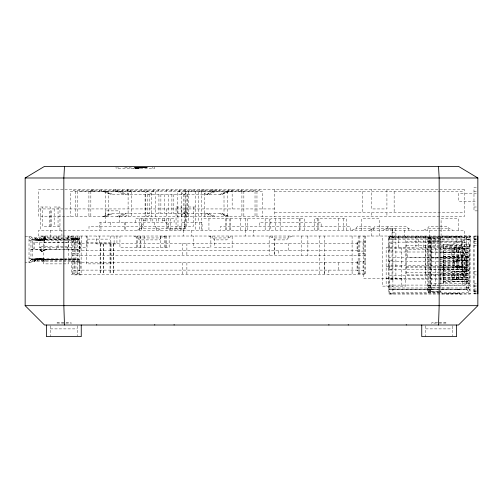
<?xml version="1.0" encoding="UTF-8"?>
<svg xmlns="http://www.w3.org/2000/svg" width="503" height="503" viewBox="0 0 503 503"><rect width="100%" height="100%" fill="white"/><g stroke="black" fill="none" stroke-linecap="round" stroke-linejoin="round"><path stroke-width="0.38" stroke-dasharray="2.52 1.89" d="M64.365 242.176L34.663 242.176L32.991 243.144L32.991 248.325L34.663 249.293L79.216 249.293L79.216 242.176L65.145 242.176M34.663 249.293L34.663 242.176L32.991 243.144M388.857 245.76L388.857 236.02L388.857 236.448L438.075 236.448M388.976 287.974L466.363 287.968L469.117 289.099L470.123 291.193L468.192 291.193L467.526 289.942L466.363 289.722L388.976 289.728L388.976 287.559M388.976 239.661L388.976 237.491L466.363 237.491L467.526 237.271L468.192 236.02M390.454 236.448L390.454 236.02L390.454 236.448L439.591 236.448M392.893 236.448L392.893 236.02L392.893 294.06L392.893 293.633M438.679 291.47L440.867 291.47L440.867 292.356L427.908 292.356L427.908 237.46L427.908 241.327L429.839 241.327L429.839 237.46L429.839 292.356L429.839 288.527L427.908 288.527M428.682 292.356L428.682 237.46M430.398 292.356L430.398 237.46M435.409 239.422L435.409 287.791M440.867 281.548L440.867 237.46L440.867 292.356M452.889 279.09L452.889 275.216L456.762 275.216L456.762 279.083L388.976 279.09L388.976 275.216L452.889 275.216M452.964 252.003L452.964 248.13M453.272 269.413L453.272 265.546M453.272 261.673L453.272 257.806L457.152 257.806L457.152 261.673M456.762 252.003L456.762 248.13M456.837 252.003L456.837 248.13M457.076 269.413L457.076 265.546M457.076 261.673L457.076 257.806L459.465 257.806L459.465 261.673L388.976 261.673L388.976 257.806L453.272 257.806M457.152 269.413L457.152 265.546M458.233 248.13L459.151 248.13L459.151 252.003L458.767 252.003L458.648 248.13M459.076 275.216L456.686 275.216L456.686 279.083L459.076 279.09L458.931 275.216M459.465 265.546L388.976 265.546L388.976 269.413L459.465 269.413L459.465 265.546L458.711 265.546M467.526 270.3L469.117 270.306L466.363 270.3L466.363 257.064L469.117 257.071L443.143 258.85L443.143 256.92L464.426 255.279L458.032 255.788M469.953 290.363A3.804 3.804 0 0 0 466.356 287.986L466.363 287.867M469.657 246.615L469.657 244.496L440.867 244.496M388.857 245.697L388.857 294.06L470.11 294.06L470.11 292.708L440.471 292.708M470.11 245.76L470.11 236.02L38.693 236.02L38.693 230.217L63.183 230.217M476.303 293.915L473.983 293.915L473.983 236.02L476.303 236.02M274.28 243.395L274.192 255.367L274.28 236.02M324.58 262.742L324.492 274.713L324.58 236.02M442.885 236.448L442.64 236.026M442.734 236.448L442.734 236.026L442.929 236.448M393 228.287L392.038 232.153L392.044 278.587M393.013 228.287L392.044 232.153L395.911 232.153L395.905 278.587M470.11 236.372L469.953 236.856A3.804 3.804 0 0 1 466.356 239.233L388.976 239.246M68.483 236.02L67.245 239.12L68.483 242.213L68.483 263.88L43.723 263.88L43.723 242.213L44.962 239.12L43.723 236.02M111.05 236.02L109.811 239.12L111.05 242.213L111.05 263.88L86.283 263.88L86.283 242.213L87.522 239.12L86.283 236.02M141.23 226.35L143.16 222.483M66.641 249.563L68.251 246.545L55.355 246.545L56.965 249.563M79.216 261.176L32.783 261.17L31.62 261.39L30.953 262.641L25.15 262.641M66.553 239.893L68.1 237.957L71.967 236.02M142.777 226.35L141.23 228.287L137.357 230.217M383.053 230.217L386.92 228.287L388.473 226.35L406.657 226.35L408.203 228.287L412.07 230.217M34.72 261.17A7.476 7.457 90 0 1 39.259 258.309L42.013 258.423A7.432 7.413 90 0 1 44.541 259.429A7.432 7.413 -90 0 0 34.72 261.17L35.317 260.479L34.72 261.17A4.867 4.848 -90 0 1 42.459 261.17A4.86 4.848 90 0 0 34.72 261.17L34.72 259.429A7.249 7.224 90 0 1 44.39 261.17A7.243 7.224 -90 0 0 34.72 259.429M462.37 274.908L462.37 241.069L464.307 239.12M59.97 239.893L61.907 237.957L61.907 230.217M168.7 226.35L166.763 228.287L166.763 230.217M437.95 291.47L431.392 291.47L430.461 292.356L430.461 237.46L431.392 238.259L437.95 238.259M48.904 249.563L52.13 246.545L39.234 246.545L42.459 249.563L29.017 249.563M121.544 216.68L125.7 213.505M124.895 216.68L129.051 213.505M144.254 216.68L148.416 213.505M147.605 216.68L151.768 213.505M180.986 194.46L185.148 191.285L204.652 191.285L204.652 216.68M184.337 194.46L188.499 191.285M203.702 194.46L207.858 191.285L262.289 191.285L262.289 216.68M207.054 194.46L211.21 191.285M462.37 269.495L466.243 269.495L466.243 274.908L406.267 274.908L406.267 241.83L461.597 241.83L464.307 239.893M438.792 285.088L464.476 285.082L466.155 284.12L466.155 243.1L464.476 242.138L438.792 242.138M79.204 274.883L79.216 237.957L31.62 237.743L30.029 238.585L32.783 239.698L79.216 239.698L71.476 238.925L71.476 237.957M164.827 236.02L160.96 237.957L159.413 239.893L139.293 239.893L137.747 237.957L133.873 236.02M292.124 236.02L288.257 237.957L286.71 239.893L274.33 239.893L272.783 237.957L268.91 236.02M352.1 230.217L355.967 228.287L357.514 226.35L369.9 226.35L371.447 228.287L375.313 230.217M369.51 230.217L373.383 228.287L374.93 226.35L387.31 226.35L388.857 228.287L392.724 230.217L392.724 236.02M423.683 230.217L427.55 228.287L429.097 226.35L447.28 226.35L448.833 228.287L452.7 230.217M46.257 249.645L42.384 251.374A2.308 2.308 0 0 1 39.989 249.293M103.769 216.68L110.974 213.505L221.779 213.505L228.984 216.68M105.705 216.68L112.911 213.505M116.885 216.68L124.084 213.505M118.815 216.68L126.02 213.505M206.733 194.46L213.938 191.285M208.67 194.46L215.869 191.285M219.842 194.46L227.048 191.285M228.984 191.285L221.779 194.46L110.974 194.46L103.769 191.285M45.874 249.293L41.994 250.972A1.861 1.861 0 0 1 40.07 249.293A2.308 2.308 0 0 0 42.459 251.374M46.257 249.293L42.302 250.972A1.861 1.861 0 0 1 40.378 249.293M448.833 245.697L458.503 241.83M102.775 216.68L111.088 213.505M221.666 194.46L229.978 191.285M79.216 259.322L32.783 259.435L30.029 260.548L31.62 261.39L32.783 261.17L32.783 237.957M31.62 261.39L32.783 261.17M63.736 259.51L31.293 259.711L63.736 259.473L31.293 259.711L56.003 259.429L56.003 261.17M137.225 168.31L146.147 167.203M39.297 258.397L40.196 258.291M147.266 167.216L134.471 168.31L134.471 167.927L142.406 167.229M146.272 167.229L135.439 168.31L135.439 167.927M142.003 167.273L134.955 167.927L142.355 167.241L134.754 167.927L142.481 167.241L134.754 167.927M146.763 167.222L134.955 168.31L146.794 167.216M134.603 167.927L142.777 167.216M134.508 167.927L142.764 167.216M458.396 260.824L454.75 261.126L454.75 266.313L461.936 266.867M461.396 255.511L464.426 255.279M466.363 258.995L453.593 259.982L453.593 267.307L466.363 268.363M462.716 260.441L466.356 260.164L454.75 261.126L463.64 260.372M79.216 239.893L71.476 238.925L79.216 238.523L32.783 238.523M71.476 238.523L79.216 237.957M470.11 239.654L466.363 239.654L466.356 237.491L466.356 246.363L469.117 246.363M64.51 259.504L79.216 259.416L64.51 259.466M469.173 244.496L469.117 280.863L466.363 280.856L466.356 289.728L467.526 289.942L466.356 289.728L466.363 287.402L470.123 287.402L467.52 287.408M476.303 187.657L473.983 187.657L473.983 210.87L477.85 210.87M274.713 191.53L464.307 191.53M473.983 191.53L476.303 191.53M476.303 193.46L458.503 193.46L458.503 201.2L476.303 201.2M195.397 207.003L185.72 207.003L185.72 226.35M473.983 207.003L476.303 207.003M38.693 208.94L274.713 208.94M274.713 212.807L464.307 212.807M143.16 220.547L147.033 220.547M162.507 220.547L166.38 220.547M181.853 222.313L202.061 222.313L202.061 230.217M59.97 226.35L42.56 226.35L42.56 207.003M139.293 228.287L186.11 228.287L186.11 230.217M439.71 228.287L427.55 228.287L427.55 230.217M440.471 228.287L448.833 228.287L448.833 230.217M63.843 230.217L464.307 230.217L464.307 278.587L363.707 278.587L363.707 236.02M390.969 236.02L390.988 236.448M473.983 236.07L476.303 236.07M440.37 236.448L459.623 236.838L461.094 236.064L461.094 235.637L459.623 236.372L444.262 236.026L444.262 236.448M25.15 236.492L30.953 236.492L31.62 237.743M438.654 236.448L470.11 236.448L470.123 236.02L462.785 236.026L462.785 236.448M473.983 236.875L476.303 236.875M392.893 237.278L439.691 237.278M440.471 237.278L470.11 237.278M392.202 237.491L393.811 237.491M447.016 237.491L450.235 237.491M388.976 238.064L466.363 238.057M427.908 238.189L440.867 238.189M473.983 238.196L476.303 238.196M438.679 238.259L440.867 238.259M32.783 239.812L79.216 239.812L71.476 238.925L79.216 238.925M44.962 239.12L67.245 239.12M87.522 239.12L109.811 239.12M442.175 239.233L443.791 239.233M473.983 239.12L476.303 239.12M392.202 239.233L393.811 239.233M473.983 239.541L476.303 239.541M467.526 239.654L470.123 239.818L468.029 239.818M466.356 239.818L468.192 239.654L468.192 287.402M473.983 239.893L476.303 239.893M29.017 240.509L79.216 240.509M427.908 240.648L440.867 240.648M462.37 241.069L431.417 241.069L431.417 269.671L469.657 269.746M473.983 241.553L476.303 241.553M71.583 241.937L80.159 241.937L80.159 251.11L71.583 251.11M365.643 241.937L357.067 241.937L357.067 251.11L365.643 251.11M427.908 241.993L440.867 241.993M388.976 242.138L438.012 242.138M43.723 242.213L64.221 242.213M64.862 242.213L68.483 242.213M86.283 242.213L111.05 242.213M427.908 243.314L440.867 243.314M77.387 243.395L359.84 243.395M473.983 243.496L476.303 243.496M392.893 243.76L389.523 243.76L389.523 250.909L392.893 250.909M473.983 245.508L476.303 245.508M406.267 245.697L462.477 245.734L462.477 284.428M427.908 246.395L440.867 246.395M440.867 246.615L469.657 246.533M439.609 247.633L418.722 247.633L418.722 236.02M440.389 247.633L461.282 247.633L461.282 236.02M458.491 248.13L388.976 248.13L388.976 252.003L439.697 252.003M458.767 248.13L459.151 248.13M31.293 249.563L32.783 249.563M79.216 249.563L45.874 249.645L42.07 251.374A2.308 2.308 0 0 1 39.68 249.293M464.307 249.664L407.43 249.664L407.43 257.398L464.307 257.398M443.319 250.488L469.657 250.4M77.387 250.764L359.84 250.764M451.669 251.538L460.471 251.538M463.672 251.538L463.577 255.096L463.672 251.538L460.352 251.538L460.44 255.096M458.233 252.003L459.151 252.003M440.477 252.003L458.491 252.003M443.319 252.343L469.664 252.343M443.319 252.418L469.657 252.418M431.417 252.776L462.37 252.776M72.357 253.82L78.933 253.82L78.933 255.367M364.87 253.82L358.293 253.82L358.293 255.367M443.319 254.355L469.657 254.273M451.637 255.096L463.672 255.096M71.583 255.367L365.643 255.367M443.319 256.216L469.664 256.216M443.319 256.285L469.921 256.285M469.117 257.071L466.363 257.064L467.853 257.108M458.849 257.806L458.849 261.673M431.417 257.964L462.37 257.964M443.319 258.228L469.657 258.14M29.017 258.624L79.216 258.624M439.792 259.284L443.08 259.284L443.08 263.811L440.446 263.811M443.319 260.082L469.664 260.082M443.319 260.152L469.657 260.152M392.893 260.24L389.523 260.24L389.523 269.935L392.893 269.935M32.783 260.604L79.216 260.604M71.583 261.283L80.159 261.283L80.159 270.457L71.583 270.457M365.643 261.283L357.067 261.283L357.067 270.457L365.643 270.457M443.319 262.013L469.657 262.013M443.319 262.094L469.657 262.094M77.387 262.742L359.84 262.742M443.319 263.949L469.664 263.949M443.319 264.025L469.657 264.025M439.792 265.087L443.08 265.087L443.08 272.205M443.319 265.88L469.657 265.88M443.319 265.961L469.657 265.961M386.147 266.785L401.815 266.785M406.267 266.785L464.307 266.785M406.267 267.168L464.307 267.168M439.792 267.822L443.08 267.822M443.319 267.822L469.664 267.822M443.319 267.892L469.657 267.892M458.711 269.413L459.465 269.413M440.446 269.614L443.08 269.614M443.319 269.834L469.657 269.834M77.387 270.111L359.84 270.111M473.983 271.62L476.303 271.62M443.319 271.758L469.664 271.689M406.267 272.198L464.307 272.198M72.357 273.167L78.933 273.167L78.933 274.713M364.87 273.167L358.293 273.167L358.293 274.713M440.446 273.626L443.08 273.626L443.08 278.008L439.792 278.008M443.319 273.619L469.657 273.619M443.319 273.701L469.657 273.701M451.669 274.173L460.471 274.173M463.672 274.173L463.577 277.731L463.672 274.173L460.352 274.173L460.44 277.731M464.307 274.713L425.613 274.713L425.613 236.02M473.983 274.908L476.303 274.908M443.319 275.631L469.921 275.631M443.319 277.486L469.657 277.486M443.319 277.568L469.657 277.568M451.637 277.731L463.672 277.731M386.147 278.392L401.815 278.392M458.459 279.083L458.573 275.216M392.893 279.335L389.523 279.335L389.523 286.301L392.893 286.301M443.319 279.498L469.664 279.429M469.117 280.863L443.143 282.648L443.143 280.712L464.426 279.064L454.605 279.825L454.605 271.186M443.319 281.359L469.657 281.359M443.319 281.441L469.657 281.441M440.867 283.296L469.664 283.296M440.867 283.422L427.908 283.422L427.908 292.356M473.983 283.692L476.303 283.692M388.976 285.088L438.012 285.082M473.983 285.132L476.303 285.132M427.908 285.371L440.867 285.371M440.867 285.629L469.657 285.629L469.657 244.496M473.983 286.44L476.303 286.44M427.908 287.163L440.867 287.163M442.175 287.98L443.791 287.986M430.889 287.986L432.505 287.98M447.016 287.986L450.235 287.98M473.983 289.005L476.303 289.005M442.175 289.722L443.791 289.722M456.686 289.722L459.912 289.722M430.889 289.722L432.505 289.722M473.983 290.344L476.303 290.344M473.977 291.199L476.303 291.199M427.908 291.627L440.867 291.627M473.983 291.69L476.303 291.69M392.893 292.708L439.691 292.708M473.983 293.01L476.303 293.01M388.857 293.633L470.11 293.633M473.983 293.815L476.303 293.815M63.843 322.31L58.052 322.31L56.103 323.083L71.583 323.083L69.628 322.31L65.34 322.31M437.66 322.31L433.372 322.31L431.417 323.083L437.157 323.083M439.157 322.31L444.941 322.31L446.897 323.083L439.157 323.083M50.331 328.887L77.349 328.887M425.651 328.887L452.669 328.887M458.956 265.546L458.956 269.413M461.98 247.966L462.49 248.004M463.823 248.105L464.426 248.155L443.143 246.508L443.143 244.571L467.526 246.357L467.513 283.296M455.404 247.476L464.426 248.174M461.301 266.816L466.363 267.206L457.535 266.477M455.114 271.224L443.143 270.306L443.143 268.369L466.363 270.3M457.057 271.381L464.426 271.947L454.605 271.192M458.396 266.546L454.75 266.244L456.686 266.408L456.686 260.906M71.476 238.925L79.216 239.711M39.297 240.736L40.196 240.836L39.259 240.824A7.476 7.457 -90 0 1 34.72 237.957L34.72 239.698A7.249 7.224 90 0 0 44.39 237.957A7.243 7.224 -90 0 1 34.72 239.698M124.7 167.203L133.622 168.31M466.363 287.98L467.853 288.263M221.666 213.505L229.978 216.68M102.775 191.285L111.088 194.46M219.842 213.505L227.048 216.68M208.67 213.505L215.869 216.68M206.733 213.505L213.938 216.68M118.815 191.285L126.02 194.46M116.885 191.285L124.084 194.46M105.705 191.285L112.911 194.46M208.94 236.02L212.807 237.957L214.353 239.893L226.734 239.893L228.287 237.957L232.153 236.02L232.153 247.633L214.743 247.633L214.743 236.02M155.157 226.35L156.703 228.287L160.57 230.217M41.013 236.02L44.88 237.957L46.433 239.893M466.155 243.106L464.476 242.138L464.476 285.088M207.054 213.505L211.21 216.68M203.702 213.505L207.858 216.68M184.337 213.505L188.499 216.68M180.986 213.505L185.148 216.68M151.768 194.46L147.605 191.285L128.102 191.285L128.102 216.68M144.254 191.285L148.416 194.46M129.051 194.46L124.895 191.285L70.464 191.285L70.464 216.68M121.544 191.285L125.7 194.46M184.173 226.35L186.11 228.287M44.497 239.893L42.56 237.957L42.56 236.02M462.37 269.671L464.307 271.62M36.656 237.957A5.011 4.992 -90 0 0 44.541 237.957L44.541 239.698A7.432 7.413 90 0 1 34.72 237.957A4.86 4.848 -90 0 0 42.459 237.957A4.867 4.848 90 0 1 34.72 237.957L35.311 238.655M166.38 222.483L168.31 226.35M394.937 228.287L395.911 232.153M473.977 236.02L473.983 293.915M470.11 235.813L470.11 294.06M469.098 283.296L469.098 285.629M466.004 246.533L466.004 283.296M462.785 293.633L462.785 294.06M461.597 241.83L461.597 249.664M461.597 257.398L461.597 266.785M460.44 251.538L460.471 255.096M460.44 274.173L460.471 277.731M458.503 230.217L458.503 218.61L441.093 218.61L441.093 236.02M456.68 236.02L456.68 247.633M454.605 247.394L454.637 257.398M452.669 325.787L452.669 335.847M443.677 246.533L443.677 283.296M443.319 246.533L443.319 283.296M442.892 293.633L442.892 294.06M442.483 293.633L442.483 294.06M441.804 293.633L441.804 294.06M431.392 238.259L431.392 291.47M429.487 230.217L429.487 236.02M427.908 246.942L427.908 247.872M427.908 248.878L427.908 249.802M427.908 250.808L427.908 251.739M427.908 252.745L427.908 253.675M427.908 254.681L427.908 255.612M427.908 256.618L427.908 257.542M427.908 258.548L427.908 259.479M427.908 260.485L427.908 261.415M427.908 262.421L427.908 263.346M427.908 264.352L427.908 265.282M425.796 245.734L425.796 284.428M425.651 325.787L425.651 336.62M423.319 236.02L423.319 247.633M415.943 236.02L415.943 247.633L386.147 247.633L386.147 286.132M408.203 230.217L408.203 228.287L373.383 228.287L373.383 230.217M405.682 236.02L405.682 286.132L382.28 286.132L382.28 236.02M404.337 230.217L404.337 236.02M401.815 247.633L401.815 286.132M398.533 236.02L398.533 247.633M394.145 191.53L394.145 212.807M391.359 236.02L391.359 236.448M391.334 293.639L391.334 294.06M390.988 293.633L390.988 294.06M390.454 293.639L390.454 294.06M388.976 237.491L388.976 289.728M388.857 228.287L388.857 230.217M386.92 189.593L386.92 208.94L371.447 208.94L371.447 189.593M386.92 212.807L386.92 216.68M386.92 228.287L386.92 230.217M379.187 236.02L379.187 218.61L361.77 218.61L361.77 230.217M371.447 212.807L371.447 216.68M371.447 236.02L371.447 228.287L355.967 228.287L355.967 230.217M365.643 236.02L365.643 274.713L71.583 274.713L71.583 236.02M364.87 236.02L364.87 274.713M363.053 241.937L363.053 251.11M363.053 261.283L363.053 270.457M362.292 191.53L362.292 212.807M359.84 236.02L359.84 274.713M358.155 236.02L358.155 274.713M357.84 241.937L357.84 251.11M357.84 261.283L357.84 270.457M352.1 236.02L352.1 274.713M350.163 230.217L350.163 226.35L220.547 226.35L220.547 230.217M346.297 230.217L346.297 218.61L314.249 218.61L314.249 230.217M343.272 218.61L343.272 230.217M338.67 218.61L338.67 230.217M338.506 262.742L338.506 270.111M328.836 270.111L328.836 274.713M321.147 226.35L321.147 222.483L259.24 222.483L259.24 226.35M319.462 236.02L319.462 274.713M318.845 218.61L318.845 230.217M317.274 218.61L317.274 230.217M307.855 236.02L307.855 255.367M304.579 230.217L304.579 218.61L270.847 218.61L270.847 230.217M301.8 236.02L301.8 255.367M299.977 218.61L299.977 230.217M299.863 218.61L299.863 230.217M288.257 236.02L288.257 237.957L272.783 237.957L272.783 236.02M288.206 243.395L288.206 250.764M280.158 218.61L280.158 230.217M278.536 250.764L278.536 255.367M275.556 218.61L275.556 230.217M274.713 189.593L274.713 216.68M269.753 230.217L269.753 218.61L201.2 218.61L201.2 230.217M269.162 236.02L269.162 255.367M265.156 218.61L265.156 230.217M259.24 189.593L259.24 190.75L73.513 190.75L73.513 189.593M256.964 191.285L256.964 216.68M255.027 191.285L255.027 216.68M253.437 230.217L253.437 236.02M253.047 189.593L253.047 191.53L79.707 191.53L79.707 189.593M247.633 218.61L247.633 230.217M245.697 230.217L245.697 236.02M245.332 218.61L245.332 230.217M243.848 191.285L243.848 216.68M241.912 191.285L241.912 216.68M241.339 189.593L241.339 191.53M240.736 218.61L240.736 230.217M238.787 189.593L238.787 191.53M232.153 189.593L232.153 208.94M231.298 189.593L231.298 191.53M230.217 218.61L230.217 230.217M229.858 218.61L229.858 230.217M228.356 189.593L228.356 191.53M228.287 236.02L228.287 237.957L212.807 237.957L212.807 236.02M227.362 191.285L227.362 216.68M226.35 218.61L226.35 230.217M225.256 218.61L225.256 230.217M224.011 191.285L224.011 216.68M219.383 189.593L219.383 191.53M216.774 189.593L216.774 191.53M215.058 189.593L215.058 191.53M212.97 189.593L212.97 191.53M212.008 189.593L212.008 191.53M210.87 236.02L210.87 247.633L193.46 247.633L193.46 236.02M210.021 189.593L210.021 191.53M208.94 218.61L208.94 230.217M205.067 189.593L205.067 191.53M203.86 189.593L203.86 191.53M202.017 189.593L202.017 191.53M201.301 191.285L201.301 216.68M199.188 189.593L199.188 191.53M199.219 222.313L199.219 230.217M198.641 191.53L198.641 222.313M195.378 191.53L195.397 230.217M194.372 189.593L194.372 191.53M193.46 207.003L193.46 226.35L88.993 226.35L88.993 230.217M191.574 189.593L191.574 191.53M191.53 230.217L191.53 236.02M188.77 191.53L188.77 222.313M187.657 194.46L187.657 216.68M186.934 194.46L186.934 213.505M186.883 243.395L186.883 255.367M186.883 262.742L186.883 274.713M186.688 226.35L186.688 210.87L184.758 210.87L184.758 226.35M185.777 189.593L185.777 191.53M185.506 191.53L185.506 222.313M184.997 194.46L184.997 213.505M184.702 222.313L184.702 230.217M184.023 189.593L184.023 191.53M183.79 230.217L183.79 236.02M183.582 194.46L183.582 213.505M183.205 228.287L183.205 230.217M182.627 243.395L182.627 255.367M182.627 262.742L182.627 274.713M181.853 230.217L181.853 207.003L176.05 207.003L176.05 230.217M181.426 216.68L181.426 191.285L177.553 191.285L177.553 216.68M180.791 228.287L180.791 230.217M179.917 226.35L179.917 230.217M179.42 189.593L179.42 191.53M177.987 207.003L177.987 226.35M177.886 228.287L177.886 230.217M174.987 228.287L174.987 230.217M173.818 194.46L173.818 213.505M172.083 228.287L172.083 230.217M171.888 194.46L171.888 213.505M171.165 189.593L171.165 191.53M170.247 218.61L170.247 230.217M169.668 228.287L169.668 230.217M169.153 236.02L169.153 247.633L119.947 247.633L119.947 236.02M168.536 194.46L168.536 213.505M168.31 218.61L168.31 228.287M166.38 189.593L166.38 191.53M166.38 208.94L166.38 216.68M166.38 218.61L166.38 228.287M166.38 236.02L166.38 247.633M165.286 236.02L165.286 247.633M164.556 236.02L164.556 247.633M164.443 218.61L164.443 222.483M164.217 194.46L164.217 213.505M162.507 218.61L162.507 222.483M160.96 236.02L160.96 237.957L137.747 237.957L137.747 236.02M160.872 194.46L160.872 213.505M160.69 236.02L160.69 247.633M158.935 194.46L158.935 213.505M158.741 189.593L158.741 191.53M158.64 218.61L158.64 222.483M156.703 218.61L156.703 222.483M156.703 228.287L156.703 230.217M155.201 216.68L155.201 191.285L151.328 191.285L151.328 216.68M154.786 167.021L154.786 168.31L116.061 168.31L116.061 167.021M154.767 222.483L154.767 226.35M153.333 189.593L153.333 191.53M152.837 167.021L152.837 168.31M152.837 218.61L152.837 222.483M150.9 218.61L150.9 222.483M149.171 194.46L149.171 213.505M147.756 194.46L147.756 213.505M147.033 218.61L147.033 222.483M146.977 189.593L146.977 191.53M145.82 194.46L145.82 213.505M145.097 194.46L145.097 216.68M145.097 218.61L145.097 222.483M144.732 236.02L144.732 247.633M143.16 218.61L143.16 228.287M141.23 218.61L141.23 230.217M141.18 189.593L141.18 191.53M140.865 236.02L140.865 247.633M140.136 236.02L140.136 247.633M139.293 218.61L139.293 230.217M137.357 236.02L137.357 247.633M136.269 236.02L136.269 247.633M135.42 222.483L135.42 218.61L174.113 218.61L174.113 222.483L99.632 222.483L99.632 230.217M131.453 191.285L131.453 216.68M130.736 189.593L130.736 191.53M128.894 189.593L128.894 191.53M127.687 189.593L127.687 191.53M127.416 189.593L127.416 191.53M125.681 222.483L125.681 230.217M124.36 222.483L124.36 230.217M122.732 189.593L122.732 191.53M119.62 222.483L119.62 210.87L105.693 210.87L105.693 222.483M118.01 167.021L118.01 168.31M117.696 189.593L117.696 191.53M116.941 236.02L116.941 243.93L96.733 243.93L96.733 236.02M115.979 189.593L115.979 191.53M115.916 189.593L115.916 191.53M114.093 236.02L114.093 243.93M113.515 243.93L113.515 274.713M113.37 189.593L113.37 191.53M113.288 243.93L113.288 274.713M110.27 222.483L110.27 226.35M110.251 243.93L110.251 274.713M110.025 243.93L110.025 274.713M108.742 191.285L108.742 216.68M105.391 191.285L105.391 216.68M103.649 243.93L103.649 274.713M103.417 243.93L103.417 274.713M101.455 189.593L101.455 191.53M100.952 222.483L100.952 230.217M100.386 243.93L100.386 274.713M100.154 243.93L100.154 274.713M99.607 189.593L99.607 191.53M99.575 236.02L99.575 243.93M93.967 189.593L93.967 191.53M92.753 189.593L92.753 191.53M91.414 189.593L91.414 191.53M90.842 191.285L90.842 216.68M88.905 191.285L88.905 216.68M87.057 236.02L87.057 247.633L39.536 247.633L39.536 236.02M81.687 236.02L81.687 243.93L73.451 243.93L73.451 236.02M81.134 243.93L81.134 274.883L74.004 274.883L74.004 243.93M79.392 236.02L79.392 243.93M79.386 241.937L79.386 251.11M79.386 261.283L79.386 270.457M77.726 191.285L77.726 216.68M77.387 236.02L77.387 274.713M77.349 325.787L77.349 335.847M75.94 243.93L75.94 274.883M75.79 191.285L75.79 216.68M75.739 236.02L75.739 243.93M74.167 241.937L74.167 251.11M74.167 261.283L74.167 270.457M72.357 236.02L72.357 274.713M68.553 236.02L68.553 247.633M68.1 236.02L68.1 237.957M59.97 230.217L59.97 207.003L54.167 207.003L54.167 226.35M59.008 236.02L59.008 237.957M58.04 207.003L58.04 226.35M58.04 236.02L58.04 247.633M56.588 236.02L56.588 237.957M56.003 237.957L56.003 239.698M53.683 236.02L53.683 237.957M51.268 226.35L51.268 210.87L49.332 210.87L49.332 226.35M50.784 236.02L50.784 237.957M50.3 226.35L50.3 207.003L40.63 207.003L40.63 230.217M50.3 230.217L50.3 236.02M50.331 325.787L50.331 336.62M47.879 236.02L47.879 237.957M45.553 237.957L45.553 239.698M45.553 259.429L45.553 261.17M45.465 236.02L45.465 237.957M44.88 236.02L44.88 237.957M44.132 236.02L44.132 247.633M30.953 240.509L30.953 258.624M36.656 261.17A5.011 4.992 -90 0 1 44.541 261.17M32.783 259.435A3.804 3.804 0 0 0 29.193 261.812L29.017 262.641L29.017 236.492L29.193 237.322A3.804 3.804 0 0 0 32.783 239.698M44.541 239.698A7.432 7.413 -90 0 1 34.72 237.957M459.34 293.324L459.34 293.79L461.094 294.368L461.094 293.985L459.34 293.324L444.262 293.633L444.262 294.06L459.34 293.79L459.34 293.324M459.623 236.372L459.623 236.838L459.623 236.372M389.586 291.639L390.523 294.06L389.586 291.639M390.523 236.02L388.844 238.906L390.523 236.02M146.555 167.222L135.188 168.31L146.543 167.222M146.983 167.216L134.754 168.31L146.97 167.216M147.115 167.216L134.603 168.31L147.102 167.216M147.241 167.216L134.508 168.31L147.234 167.216M464.307 189.593L38.693 189.593L38.693 216.68L464.307 216.68L464.307 189.593M469.657 248.476L443.319 248.476L469.657 248.545M465.759 249.142L451.637 249.142L451.637 256.995L465.759 256.995L465.759 249.142M465.759 271.306L451.637 271.306L451.637 279.762L465.759 279.762L465.759 271.306M466.363 289.156L388.976 289.156L466.356 289.162"/><path stroke-width="0.75" d="M477.85 293.915L477.85 236.02M438.522 325.013L439.157 305.667L439.157 177.987L438.522 166.38M64.478 166.38L63.843 177.987L63.843 305.667L64.478 325.013M477.85 305.667L458.503 325.013L44.497 325.013L25.15 305.667L25.15 177.987L44.497 166.38L458.503 166.38L477.85 177.987L477.85 305.667L25.15 305.667M25.15 177.987L477.85 177.987M456.567 325.013L456.567 336.62L421.747 336.62L421.747 325.013M406.267 324.63L406.267 325.013M348.233 324.63L348.233 325.013M328.887 324.63L328.887 325.013M174.113 324.63L174.113 325.013M154.767 324.63L154.767 325.013M96.733 324.63L96.733 325.013M81.253 325.013L81.253 336.62L46.433 336.62L46.433 325.013"/></g></svg>
